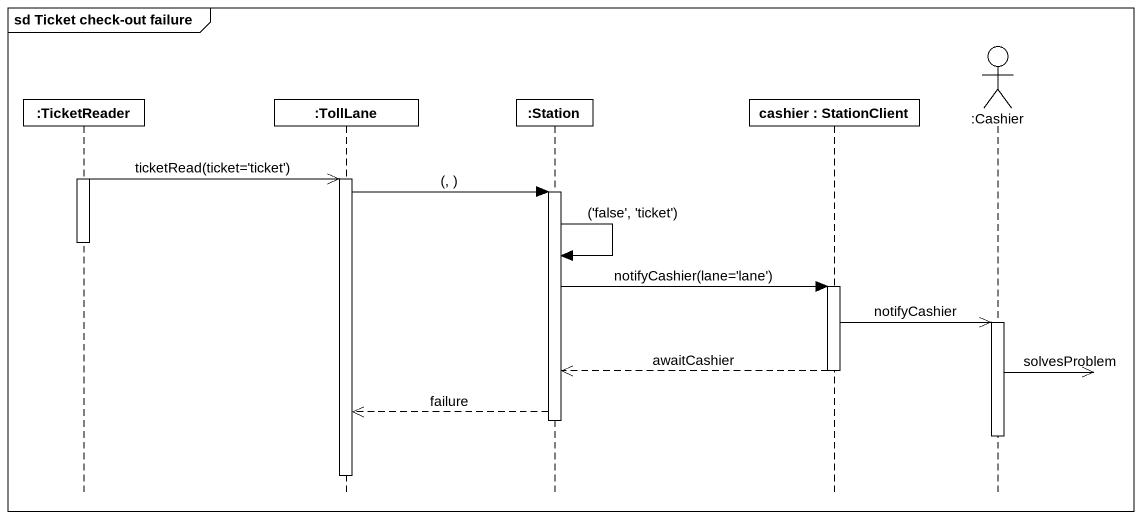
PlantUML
@startuml
mainframe sd Ticket check-out failure
hide footbox
participant ":TicketReader" as TicketReader
participant ":TollLane" as TollLane
participant ":Station" as Station
participant "cashier : StationClient" as cashier
actor ":Cashier" as Cashier

activate TicketReader
TicketReader ->> TollLane : ticketRead(ticket='ticket')
activate TollLane
TollLane -> Station : (, )
activate Station
deactivate TicketReader
Station -> Station : ('false', 'ticket')
Station -> cashier : notifyCashier(lane='lane')
activate cashier
cashier ->> Cashier : notifyCashier
activate Cashier
cashier -->> Station : awaitCashier
deactivate cashier
Cashier ->> Cashier : solvesProblem
Station -->> TollLane : failure
deactivate Station
deactivate Cashier
deactivate TollLane
@enduml
